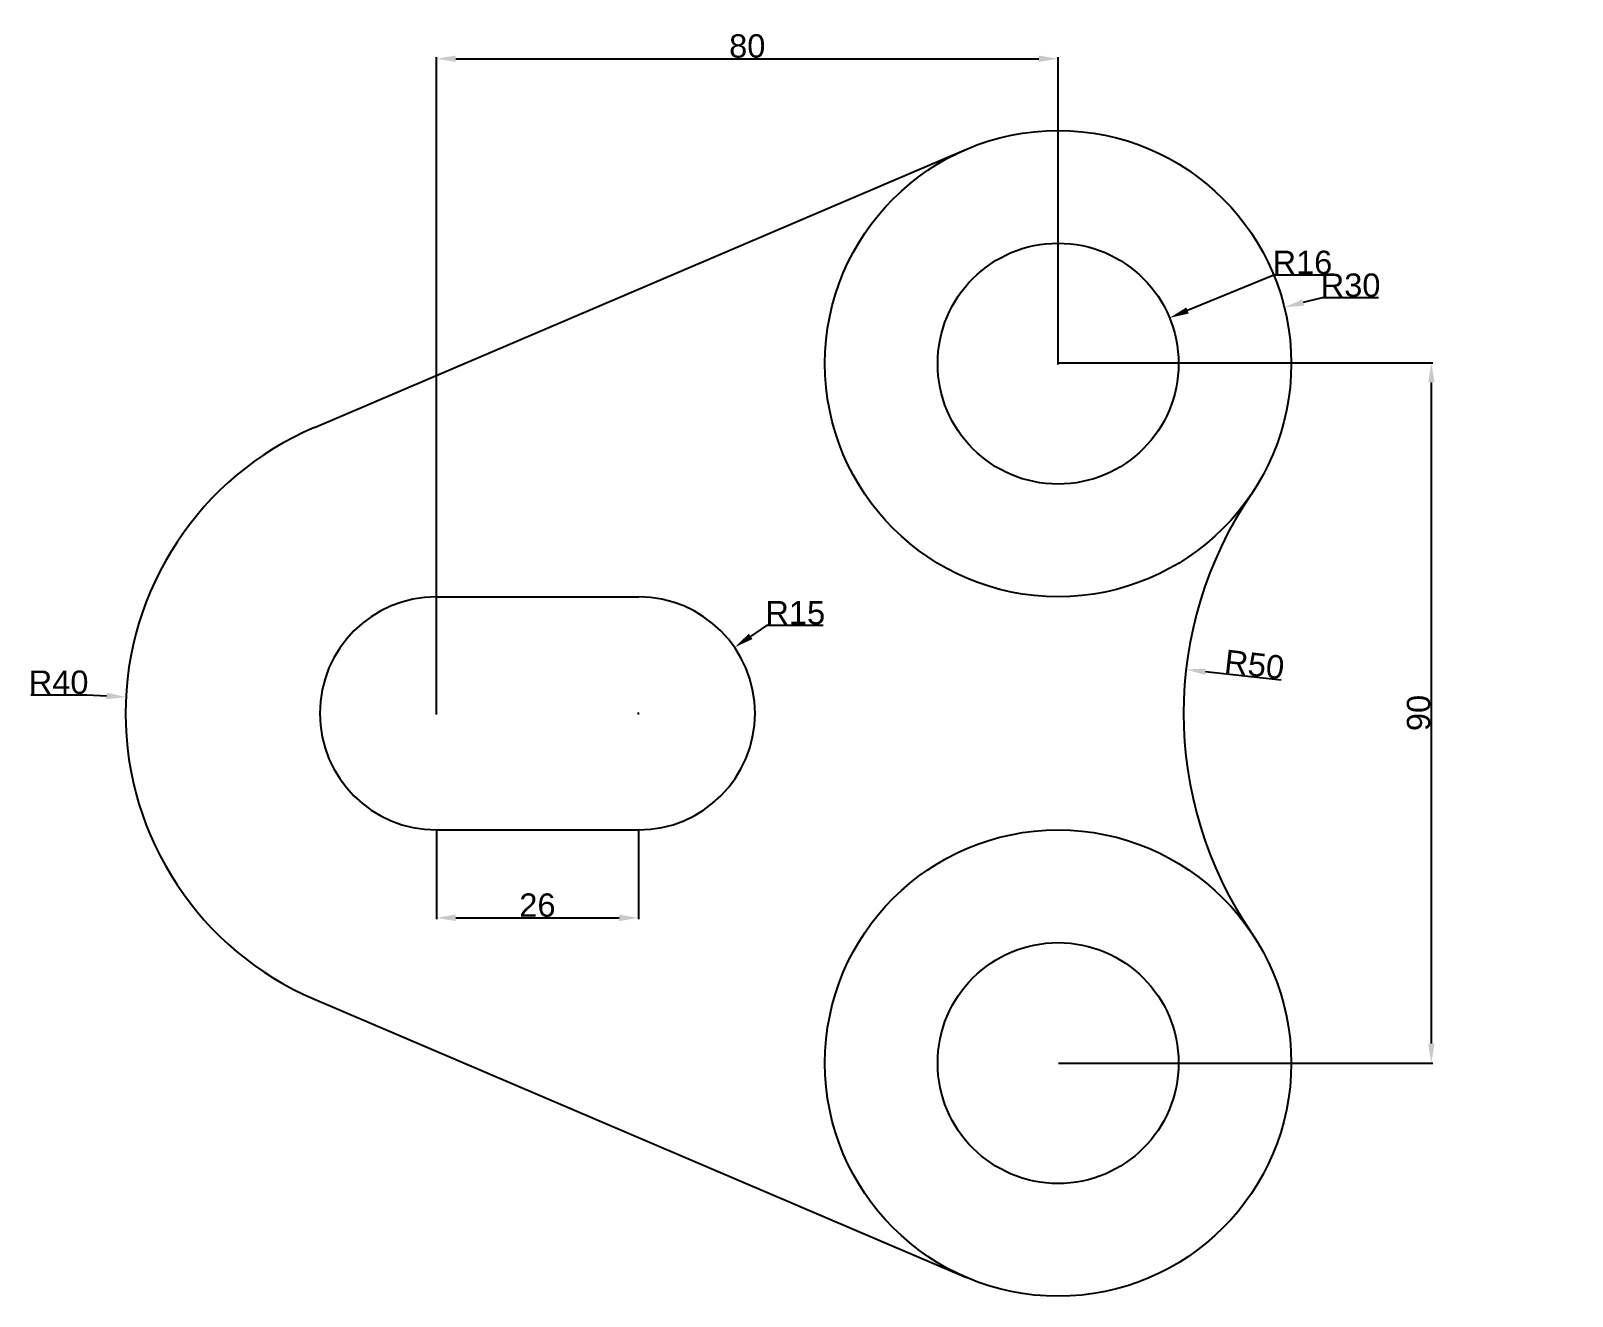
# Model space of a CAD drawing. Header units: millimetres. Extents: x -209 to -11, y -99 to 64.
import ezdxf

# ---------------------------------------------------------------- set-up
doc = ezdxf.new("R2010")
doc.units = ezdxf.units.MM
doc.header["$MEASUREMENT"] = 0
doc.styles.get("Standard").update_dxf_attribs({"font": 'arial.ttf'})
doc.dimstyles.get("Standard").update_dxf_attribs({"dimtxt": 3, "dimasz": 2.5, "dimexe": 0.18, "dimexo": 0.0625, "dimgap": 0.09, "dimtad": 1, "dimtoh": 1, "dimdec": 0, "dimzin": 0, "dimdsep": 46, "dimtxsty": 'Standard', "dimcen": 0.09, "dimadec": 0, "dimazin": 0, "dimtfac": 1, "dimtdec": 0, "dimtofl": 0, "dimtmove": 0, "dimatfit": 3, "dimfxl": 1, "dimtolj": 1, "dimtzin": 0, "dimarcsym": 0})

# ---------------------------------------------------------------- blocks, each defined once
blk = doc.blocks.new('*D11')
at = {"color": 0, "lineweight": -2, "transparency": 16777216}
for p, q in [((-156.83, -38.88), (-156.83, -50.31)), ((-130.83, -38.88), (-130.83, -50.31)), ((-154.33, -50.13), (-133.33, -50.13))]:
    blk.add_line(p, q, dxfattribs=at)
at = {"color": 0, "transparency": 16777216}
for points in [[(-154.33, -49.72), (-154.33, -50.55), (-156.83, -50.13)], [(-133.33, -49.72), (-133.33, -50.55), (-130.83, -50.13)]]:
    blk.add_solid(points, dxfattribs=at)
at = {"layer": 'Defpoints', "color": 0, "transparency": 16777216}
for p in [(-156.83, -38.82), (-130.83, -38.82), (-130.83, -50.13)]:
    blk.add_point(p, dxfattribs=at)
at = {"color": 0, "transparency": 16777216, "insert": (-143.83, -48.51), "char_height": 3, "attachment_point": 5}
blk.add_mtext('\\A1;26', dxfattribs=at)
blk = doc.blocks.new('*D14')
at = {"color": 0, "lineweight": -2, "transparency": 16777216}
for p, q in [((-49.08, 32.58), (-60.18, 28.02)), ((-41.82, 32.58), (-49.08, 32.58)), ((-76.92, 21.18), (-76.74, 21.18)), ((-76.83, 21.09), (-76.83, 21.27))]:
    blk.add_line(p, q, dxfattribs=at)
at = {"color": 0, "transparency": 16777216}
blk.add_solid([(-60.34, 28.41), (-60.02, 27.63), (-62.49, 27.07)], dxfattribs=at)
at = {"layer": 'Defpoints', "color": 0, "transparency": 16777216}
for p in [(-62.49, 27.07), (-76.83, 21.18)]:
    blk.add_point(p, dxfattribs=at)
at = {"color": 0, "transparency": 16777216, "insert": (-45.4, 34.2), "char_height": 3, "attachment_point": 5}
blk.add_mtext('\\A1;R16', dxfattribs=at)
blk = doc.blocks.new('*D15')
at = {"color": 0, "lineweight": -2, "transparency": 16777216}
for p, q in [((-42.87, 29.64), (-45.29, 29.04)), ((-35.62, 29.64), (-42.87, 29.64)), ((-76.92, 21.18), (-76.74, 21.18)), ((-76.83, 21.09), (-76.83, 21.27))]:
    blk.add_line(p, q, dxfattribs=at)
at = {"color": 0, "transparency": 16777216}
blk.add_solid([(-45.39, 29.44), (-45.19, 28.63), (-47.72, 28.43)], dxfattribs=at)
at = {"layer": 'Defpoints', "color": 0, "transparency": 16777216}
for p in [(-47.72, 28.43), (-76.83, 21.18)]:
    blk.add_point(p, dxfattribs=at)
at = {"color": 0, "transparency": 16777216, "insert": (-39.2, 31.26), "char_height": 3, "attachment_point": 5}
blk.add_mtext('\\A1;R30', dxfattribs=at)
blk = doc.blocks.new('*D16')
at = {"color": 0, "lineweight": -2, "transparency": 16777216}
for p, q in [((-76.77, 21.27), (-28.63, 21.27)), ((-28.81, 18.77), (-28.81, -66.32)), ((-76.77, -68.82), (-28.63, -68.82))]:
    blk.add_line(p, q, dxfattribs=at)
at = {"color": 0, "transparency": 16777216}
for points in [[(-29.22, 18.77), (-28.39, 18.77), (-28.81, 21.27)], [(-29.22, -66.32), (-28.39, -66.32), (-28.81, -68.82)]]:
    blk.add_solid(points, dxfattribs=at)
at = {"layer": 'Defpoints', "color": 0, "transparency": 16777216}
for p in [(-76.83, 21.27), (-76.83, -68.82), (-28.81, -68.82)]:
    blk.add_point(p, dxfattribs=at)
at = {"color": 0, "transparency": 16777216, "insert": (-30.43, -23.77), "char_height": 3, "attachment_point": 5, "rotation": 90}
blk.add_mtext('\\A1;90', dxfattribs=at)
blk = doc.blocks.new('*D17')
at = {"color": 0, "lineweight": -2, "transparency": 16777216}
for p, q in [((-114.34, -12.5), (-116.4, -13.92)), ((-107.06, -12.5), (-114.34, -12.5)), ((-130.83, -23.91), (-130.83, -23.73)), ((-130.92, -23.82), (-130.74, -23.82))]:
    blk.add_line(p, q, dxfattribs=at)
at = {"color": 0, "transparency": 16777216}
blk.add_solid([(-116.63, -13.57), (-116.16, -14.26), (-118.46, -15.33)], dxfattribs=at)
at = {"layer": 'Defpoints', "color": 0, "transparency": 16777216}
for p in [(-118.46, -15.33), (-130.83, -23.82)]:
    blk.add_point(p, dxfattribs=at)
at = {"color": 0, "transparency": 16777216, "insert": (-110.65, -10.88), "char_height": 3, "attachment_point": 5}
blk.add_mtext('\\A1;R15', dxfattribs=at)
blk = doc.blocks.new('*D18')
at = {"color": 0, "lineweight": -2, "transparency": 16777216}
for p, q in [((-209.02, -21.45), (-201.77, -21.45)), ((-201.77, -21.45), (-199.27, -21.58)), ((-156.83, -23.91), (-156.83, -23.73)), ((-156.92, -23.82), (-156.74, -23.82))]:
    blk.add_line(p, q, dxfattribs=at)
at = {"color": 0, "transparency": 16777216}
blk.add_solid([(-199.25, -21.17), (-199.29, -22), (-196.77, -21.72)], dxfattribs=at)
at = {"layer": 'Defpoints', "color": 0, "transparency": 16777216}
for p in [(-196.77, -21.72), (-156.83, -23.82)]:
    blk.add_point(p, dxfattribs=at)
at = {"color": 0, "transparency": 16777216, "insert": (-205.44, -19.83), "char_height": 3, "attachment_point": 5}
blk.add_mtext('\\A1;R40', dxfattribs=at)
blk = doc.blocks.new('*D19')
at = {"color": 0, "lineweight": -2, "transparency": 16777216}
blk.add_line((-48.11, -19.57), (-57.88, -18.46), dxfattribs=at)
at = {"color": 0, "transparency": 16777216}
blk.add_solid([(-57.84, -18.05), (-57.93, -18.87), (-60.37, -18.18)], dxfattribs=at)
at = {"layer": 'Defpoints', "color": 0, "transparency": 16777216}
for p in [(-60.37, -18.18), (-10.69, -23.82)]:
    blk.add_point(p, dxfattribs=at)
at = {"color": 0, "transparency": 16777216, "insert": (-51.57, -17.54), "char_height": 3, "attachment_point": 5, "rotation": 353.5254}
blk.add_mtext('\\A1;R50', dxfattribs=at)
blk = doc.blocks.new('*D20')
at = {"color": 0, "lineweight": -2, "transparency": 16777216}
for p, q in [((-156.83, -23.84), (-156.83, 60.6)), ((-154.33, 60.42), (-79.33, 60.42)), ((-76.83, 21.25), (-76.83, 60.6))]:
    blk.add_line(p, q, dxfattribs=at)
at = {"color": 0, "transparency": 16777216}
for points in [[(-154.33, 60.83), (-154.33, 60), (-156.83, 60.42)], [(-79.33, 60.83), (-79.33, 60), (-76.83, 60.42)]]:
    blk.add_solid(points, dxfattribs=at)
at = {"layer": 'Defpoints', "color": 0, "transparency": 16777216}
for p in [(-76.83, 60.42), (-76.83, 21.18), (-156.83, -23.91)]:
    blk.add_point(p, dxfattribs=at)
at = {"color": 0, "transparency": 16777216, "insert": (-116.83, 62.04), "char_height": 3, "attachment_point": 5}
blk.add_mtext('\\A1;80', dxfattribs=at)

msp = doc.modelspace()

# ---------------------------------------------------------------- linework, layer by layer
for p, q in [((-172.53, 12.98), (-88.6, 48.78)), ((-156.83, -8.82), (-130.83, -8.82)), ((-130.83, -8.82), (-130.83, -8.82)), ((-156.83, -38.82), (-130.83, -38.82)), ((-172.53, -60.61), (-88.6, -96.41))]:
    msp.add_line(p, q)
for centre, radius in [((-76.83, 21.18), 30), ((-76.83, 21.18), 15.5), ((-76.83, -68.82), 30), ((-76.83, -68.82), 15.5)]:
    msp.add_circle(centre, radius)
for centre, radius, start, end in [((-156.83, -23.82), 40, 113.1031, 246.8969), ((-10.69, -23.82), 50, 145.7711, 214.2289), ((-156.83, -23.82), 15, 90, 270), ((-130.83, -23.82), 15, 270, 90)]:
    msp.add_arc(centre, radius, start, end)

# ---------------------------------------------------------------- dimensions: what is measured, and where the dimension line sits
for base, p1, p2, picture, middle in [((-76.83, 60.42), (-156.83, -23.91), (-76.83, 21.18), '*D20', (-116.83, 60.42)), ((-130.83, -50.13), (-156.83, -38.82), (-130.83, -38.82), '*D11', (-143.83, -50.13))]:
    dim = msp.add_linear_dim(base=base, p1=p1, p2=p2, dimstyle='Standard')
    dim.commit()
    dim.dimension.update_dxf_attribs({"geometry": picture, "text_midpoint": middle, "dimtype": 160})
for center, mpoint, picture, middle in [((-76.83, 21.18), (-62.49, 27.07), '*D14', (-45.4, 32.58)), ((-10.69, -23.82), (-60.37, -18.18), '*D19', (-51.75, -19.15))]:
    dim = msp.add_radius_dim(center=center, mpoint=mpoint, dimstyle='Standard')
    dim.commit()
    dim.dimension.update_dxf_attribs({"geometry": picture, "text_midpoint": middle, "dimtype": 164})
for center, mpoint, picture, middle in [((-76.83, 21.18), (-47.72, 28.43), '*D15', (-39.2, 31.26)), ((-130.83, -23.82), (-118.46, -15.33), '*D17', (-110.65, -10.88)), ((-156.83, -23.82), (-196.77, -21.72), '*D18', (-205.44, -19.83))]:
    dim = msp.add_radius_dim(center=center, mpoint=mpoint, dimstyle='Standard')
    dim.commit()
    dim.dimension.update_dxf_attribs({"geometry": picture, "text_midpoint": middle})
dim = msp.add_linear_dim(base=(-28.81, -68.82), p1=(-76.83, 21.27), p2=(-76.83, -68.82), angle=90, dimstyle='Standard')
dim.commit()
dim.dimension.update_dxf_attribs({"geometry": '*D16', "text_midpoint": (-28.81, -23.77), "dimtype": 160})

doc.saveas('drawing.dxf')
